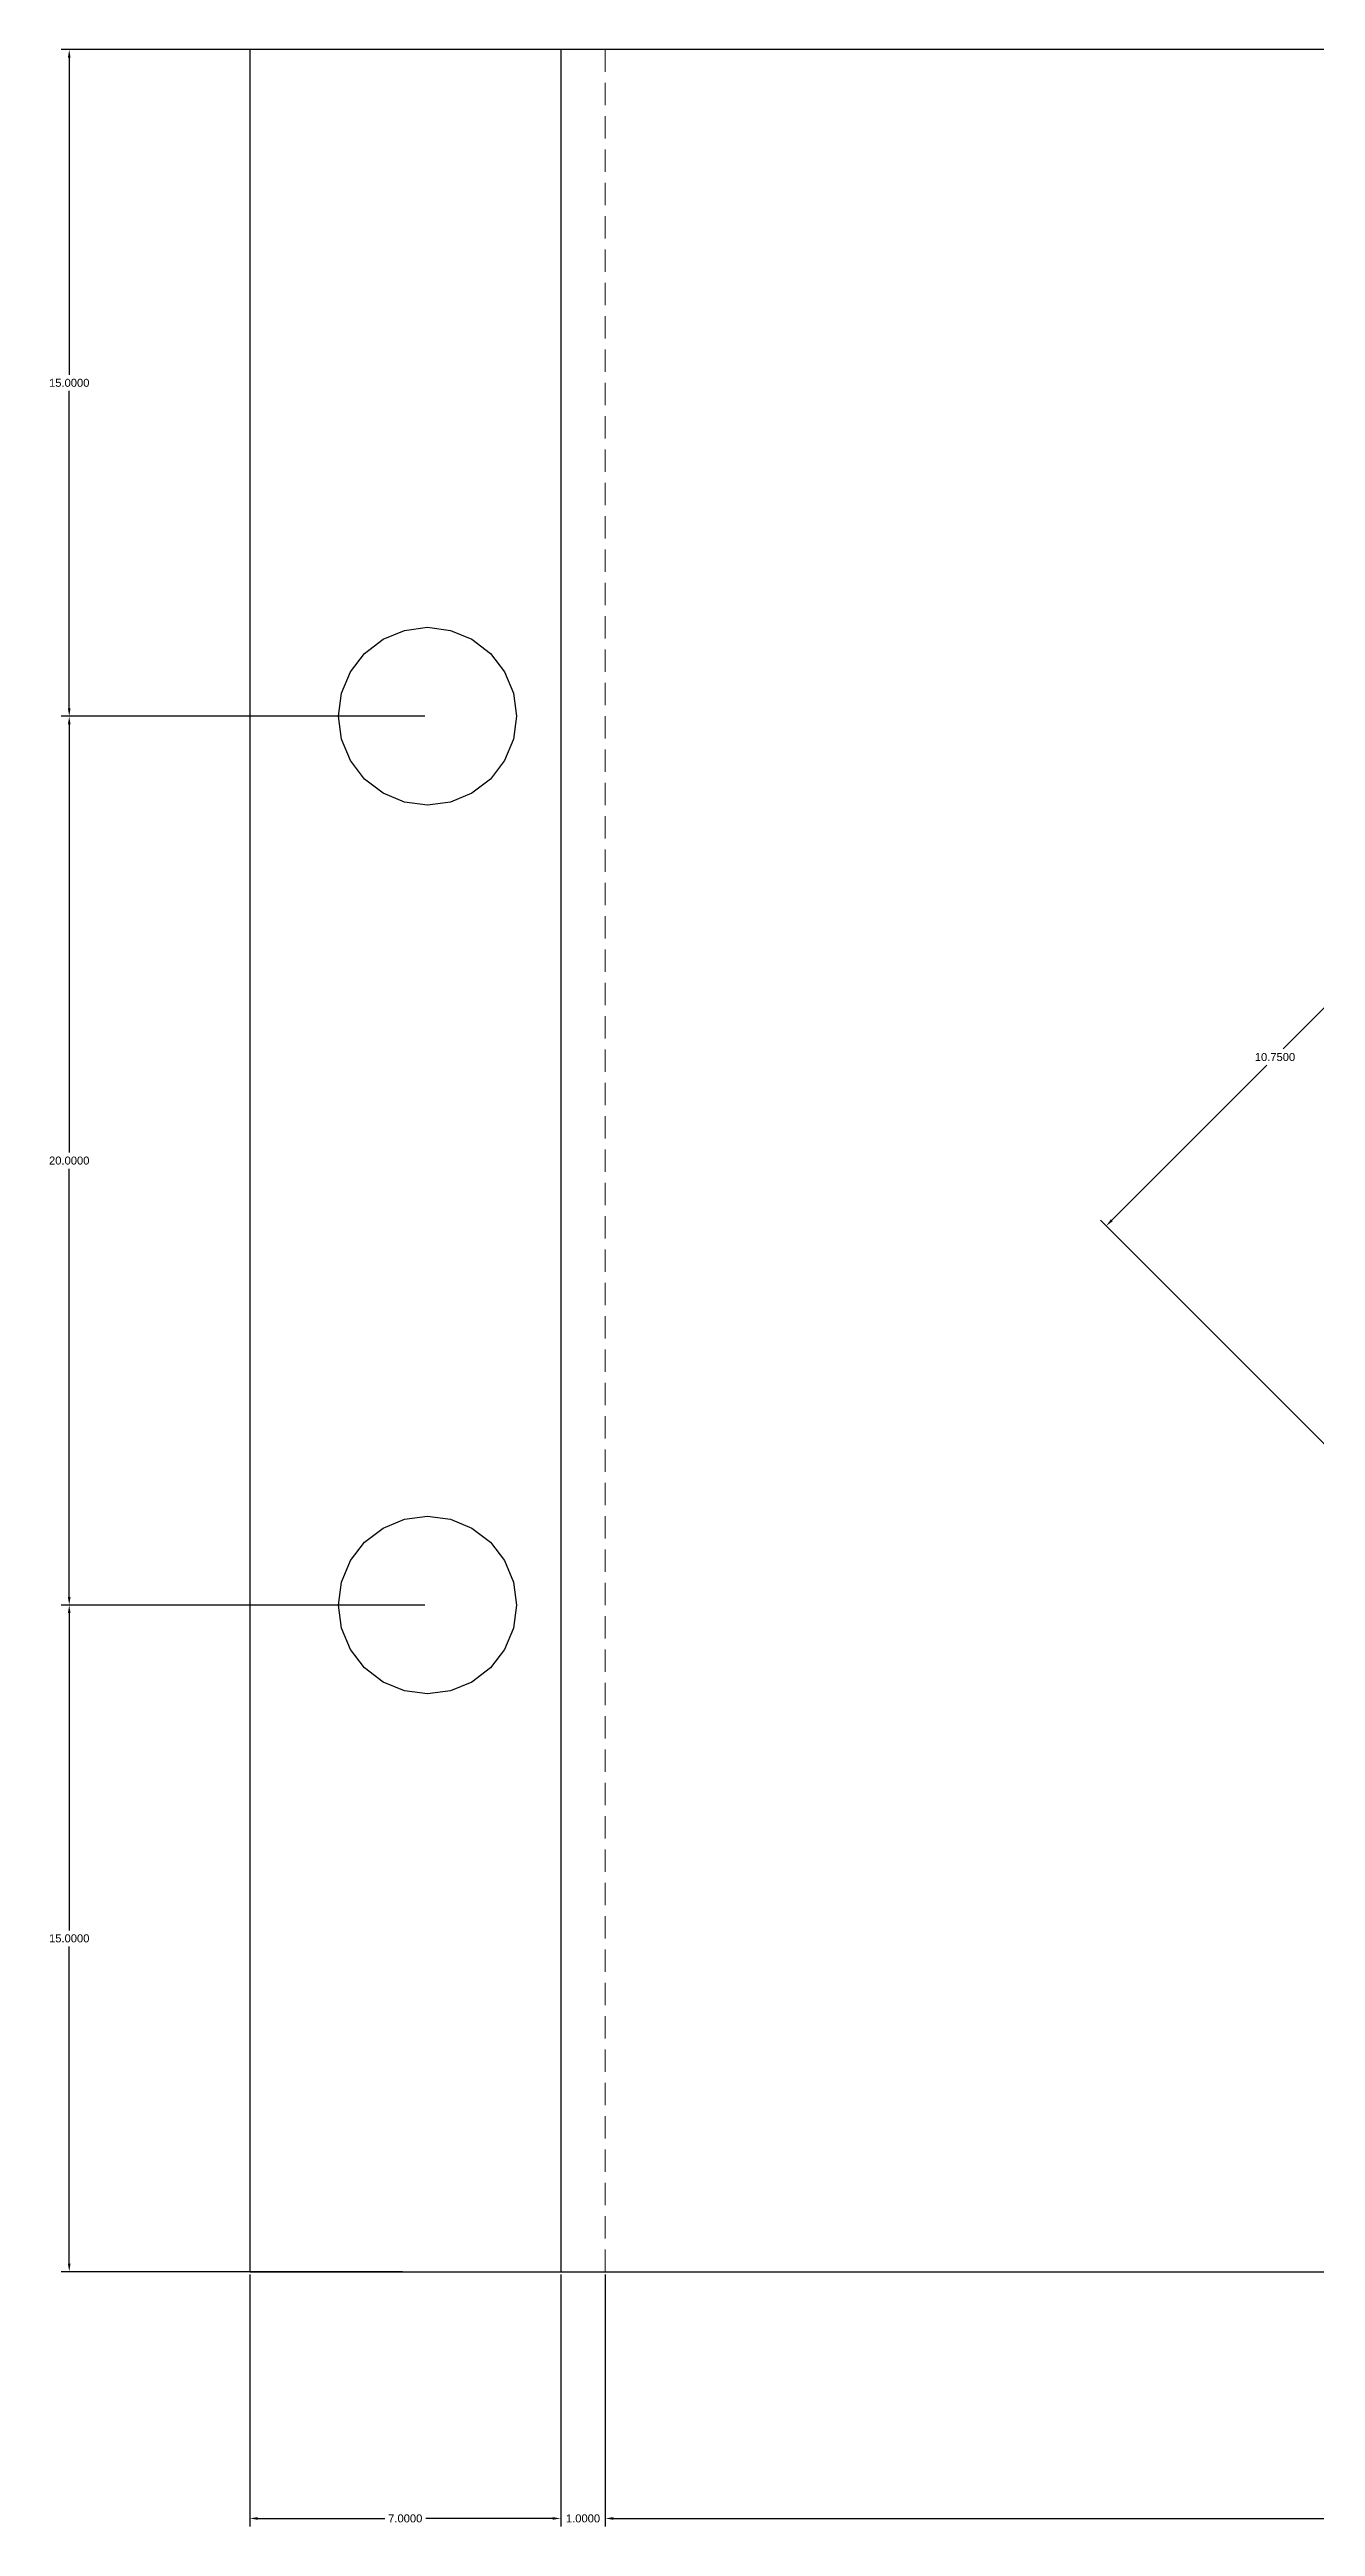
# Model space of a CAD drawing. Header units: millimetres. Extents: x -7 to 1163, y -7 to 637.
# Drawn here: x 37.4 to 65.9, y 29.1 to 84.8 of the extents above; entities that cross this region are included whole.
import ezdxf

# ---------------------------------------------------------------- set-up
doc = ezdxf.new("R2010")
doc.units = ezdxf.units.MM
doc.linetypes.add('DASHED', pattern=[0.75, 0.5, -0.25])
doc.layers.get('DEFPOINTS').update_dxf_attribs({"lineweight": 18})
doc.layers.add('2', color=5, linetype='DASHED', lineweight=18)
doc.layers.add('DIM', color=1, linetype='Continuous', lineweight=18)
doc.styles.get("Standard").update_dxf_attribs({"font": 'arial.ttf'})
doc.dimstyles.get("Standard").update_dxf_attribs({"dimtxt": 0.18, "dimasz": 0.18, "dimexe": 0.18, "dimexo": 0.0625, "dimgap": 0.09, "dimtad": 0, "dimtih": 1, "dimtoh": 1, "dimdec": 4, "dimzin": 0, "dimdsep": 46, "dimtxsty": 'Standard', "dimcen": 0.09, "dimadec": 0, "dimazin": 0, "dimtfac": 1, "dimtdec": 4, "dimtofl": 0, "dimtmove": 0, "dimatfit": 3, "dimfxl": 1, "dimtolj": 1, "dimtzin": 0, "dimarcsym": 0})

# ---------------------------------------------------------------- blocks, each defined once
blk = doc.blocks.new('*D36')
at = {"layer": 'DEFPOINTS', "color": 0, "ltscale": 5, "transparency": 16777216}
for p in [(41.883, 34.785), (48.883, 34.785), (48.883, 29.234)]:
    blk.add_point(p, dxfattribs=at)
at = {"layer": 'DIM', "color": 0, "lineweight": -2, "ltscale": 5, "transparency": 16777216}
for p, q in [((41.883, 34.722), (41.883, 29.054)), ((48.883, 34.722), (48.883, 29.054)), ((42.063, 29.234), (44.921, 29.234)), ((48.703, 29.234), (45.846, 29.234))]:
    blk.add_line(p, q, dxfattribs=at)
at = {"layer": 'DIM', "color": 0, "ltscale": 5, "transparency": 16777216}
for points in [[(42.063, 29.264), (42.063, 29.204), (41.883, 29.234)], [(48.703, 29.264), (48.703, 29.204), (48.883, 29.234)]]:
    blk.add_solid(points, dxfattribs=at)
at = {"layer": 'DIM', "color": 0, "ltscale": 5, "transparency": 16777216, "insert": (45.383, 29.234), "char_height": 0.18, "attachment_point": 5}
blk.add_mtext('\\A1;7.0000', dxfattribs=at)
blk = doc.blocks.new('*D37')
at = {"layer": 'DEFPOINTS', "color": 0, "ltscale": 5, "transparency": 16777216}
for p in [(48.883, 34.785), (49.883, 34.785), (49.883, 29.234)]:
    blk.add_point(p, dxfattribs=at)
at = {"layer": 'DIM', "color": 0, "lineweight": -2, "ltscale": 5, "transparency": 16777216}
for p, q in [((48.883, 34.722), (48.883, 29.054)), ((49.883, 34.722), (49.883, 29.054)), ((48.703, 29.234), (48.523, 29.234)), ((50.063, 29.234), (50.243, 29.234))]:
    blk.add_line(p, q, dxfattribs=at)
at = {"layer": 'DIM', "color": 0, "ltscale": 5, "transparency": 16777216}
for points in [[(48.703, 29.264), (48.703, 29.204), (48.883, 29.234)], [(50.063, 29.264), (50.063, 29.204), (49.883, 29.234)]]:
    blk.add_solid(points, dxfattribs=at)
at = {"layer": 'DIM', "color": 0, "ltscale": 5, "transparency": 16777216, "insert": (49.383, 29.234), "char_height": 0.18, "attachment_point": 5}
blk.add_mtext('\\A1;1.0000', dxfattribs=at)
blk = doc.blocks.new('*D38')
at = {"layer": 'DEFPOINTS', "color": 0, "ltscale": 5, "transparency": 16777216}
for p in [(49.883, 34.785), (99.883, 34.785), (99.883, 29.234)]:
    blk.add_point(p, dxfattribs=at)
at = {"layer": 'DIM', "color": 0, "lineweight": -2, "ltscale": 5, "transparency": 16777216}
for p, q in [((49.883, 34.722), (49.883, 29.054)), ((99.883, 34.722), (99.883, 29.054)), ((50.063, 29.234), (74.35, 29.234)), ((99.703, 29.234), (75.417, 29.234))]:
    blk.add_line(p, q, dxfattribs=at)
at = {"layer": 'DIM', "color": 0, "ltscale": 5, "transparency": 16777216}
for points in [[(50.063, 29.264), (50.063, 29.204), (49.883, 29.234)], [(99.703, 29.264), (99.703, 29.204), (99.883, 29.234)]]:
    blk.add_solid(points, dxfattribs=at)
at = {"layer": 'DIM', "color": 0, "ltscale": 5, "transparency": 16777216, "insert": (74.883, 29.234), "char_height": 0.18, "attachment_point": 5}
blk.add_mtext('\\A1;50.0000', dxfattribs=at)
blk = doc.blocks.new('*D52')
at = {"layer": 'DEFPOINTS', "color": 0, "ltscale": 5, "transparency": 16777216}
for p in [(74.883, 59.785), (61.151, 58.315), (67.282, 52.183)]:
    blk.add_point(p, dxfattribs=at)
at = {"layer": 'DIM', "color": 0, "lineweight": -2, "ltscale": 5, "transparency": 16777216}
for p, q in [((68.625, 65.789), (65.133, 62.297)), ((74.839, 59.829), (68.625, 66.043)), ((61.278, 58.442), (64.769, 61.933)), ((67.238, 52.227), (61.023, 58.442))]:
    blk.add_line(p, q, dxfattribs=at)
at = {"layer": 'DIM', "color": 0, "ltscale": 5, "transparency": 16777216}
for points in [[(68.604, 65.81), (68.646, 65.767), (68.752, 65.916)], [(61.257, 58.463), (61.299, 58.421), (61.151, 58.315)]]:
    blk.add_solid(points, dxfattribs=at)
at = {"layer": 'DIM', "color": 0, "ltscale": 5, "transparency": 16777216, "insert": (64.951, 62.115), "char_height": 0.18, "attachment_point": 5}
blk.add_mtext('\\A1;10.7500', dxfattribs=at)
blk = doc.blocks.new('*D55')
at = {"layer": 'DEFPOINTS', "color": 0, "ltscale": 5, "transparency": 16777216}
for p in [(45.883, 84.785), (37.823, 69.785), (45.883, 69.785)]:
    blk.add_point(p, dxfattribs=at)
at = {"layer": 'DIM', "color": 0, "lineweight": -2, "ltscale": 5, "transparency": 16777216}
for p, q in [((45.821, 84.785), (37.643, 84.785)), ((37.823, 84.605), (37.823, 77.466)), ((37.823, 69.965), (37.823, 77.103)), ((45.821, 69.785), (37.643, 69.785))]:
    blk.add_line(p, q, dxfattribs=at)
at = {"layer": 'DIM', "color": 0, "ltscale": 5, "transparency": 16777216}
for points in [[(37.793, 84.605), (37.853, 84.605), (37.823, 84.785)], [(37.793, 69.965), (37.853, 69.965), (37.823, 69.785)]]:
    blk.add_solid(points, dxfattribs=at)
at = {"layer": 'DIM', "color": 0, "ltscale": 5, "transparency": 16777216, "insert": (37.823, 77.285), "char_height": 0.18, "attachment_point": 5}
blk.add_mtext('\\A1;15.0000', dxfattribs=at)
blk = doc.blocks.new('*D56')
at = {"layer": 'DEFPOINTS', "color": 0, "ltscale": 5, "transparency": 16777216}
for p in [(45.883, 69.785), (37.823, 49.785), (45.883, 49.785)]:
    blk.add_point(p, dxfattribs=at)
at = {"layer": 'DIM', "color": 0, "lineweight": -2, "ltscale": 5, "transparency": 16777216}
for p, q in [((45.821, 69.785), (37.643, 69.785)), ((37.823, 69.605), (37.823, 59.966)), ((37.823, 49.965), (37.823, 59.603)), ((45.821, 49.785), (37.643, 49.785))]:
    blk.add_line(p, q, dxfattribs=at)
at = {"layer": 'DIM', "color": 0, "ltscale": 5, "transparency": 16777216}
for points in [[(37.793, 69.605), (37.853, 69.605), (37.823, 69.785)], [(37.793, 49.965), (37.853, 49.965), (37.823, 49.785)]]:
    blk.add_solid(points, dxfattribs=at)
at = {"layer": 'DIM', "color": 0, "ltscale": 5, "transparency": 16777216, "insert": (37.823, 59.785), "char_height": 0.18, "attachment_point": 5}
blk.add_mtext('\\A1;20.0000', dxfattribs=at)
blk = doc.blocks.new('*D57')
at = {"layer": 'DEFPOINTS', "color": 0, "ltscale": 5, "transparency": 16777216}
for p in [(45.883, 49.785), (37.823, 34.785), (45.383, 34.785)]:
    blk.add_point(p, dxfattribs=at)
at = {"layer": 'DIM', "color": 0, "lineweight": -2, "ltscale": 5, "transparency": 16777216}
for p, q in [((45.821, 49.785), (37.643, 49.785)), ((37.823, 49.605), (37.823, 42.466)), ((37.823, 34.965), (37.823, 42.103)), ((45.321, 34.785), (37.643, 34.785))]:
    blk.add_line(p, q, dxfattribs=at)
at = {"layer": 'DIM', "color": 0, "ltscale": 5, "transparency": 16777216}
for points in [[(37.793, 49.605), (37.853, 49.605), (37.823, 49.785)], [(37.793, 34.965), (37.853, 34.965), (37.823, 34.785)]]:
    blk.add_solid(points, dxfattribs=at)
at = {"layer": 'DIM', "color": 0, "ltscale": 5, "transparency": 16777216, "insert": (37.823, 42.285), "char_height": 0.18, "attachment_point": 5}
blk.add_mtext('\\A1;15.0000', dxfattribs=at)

msp = doc.modelspace()

# ---------------------------------------------------------------- linework, layer by layer
for p, q in [((48.88336, 84.78457), (41.88336, 84.78457)), ((41.88336, 84.78457), (41.88336, 34.78457)), ((49.88336, 84.78457), (48.88336, 84.78457)), ((99.88336, 84.78457), (49.88336, 84.78457)), ((44.46915, 71.19878), (44.88336, 71.51662)), ((44.88336, 71.51662), (45.36572, 71.71642)), ((45.36572, 71.71642), (45.88336, 71.78457)), ((45.88336, 71.78457), (46.401, 71.71642)), ((46.401, 71.71642), (46.88336, 71.51662)), ((46.88336, 71.51662), (47.29757, 71.19878)), ((43.95151, 70.3022), (44.15131, 70.78457)), ((44.15131, 70.78457), (44.46915, 71.19878)), ((47.29757, 71.19878), (47.61541, 70.78457)), ((47.61541, 70.78457), (47.81521, 70.3022)), ((43.88336, 69.78457), (43.95151, 70.3022)), ((47.81521, 70.3022), (47.88336, 69.78457)), ((43.95151, 69.26693), (43.88336, 69.78457)), ((47.88336, 69.78457), (47.81521, 69.26693)), ((44.15131, 68.78457), (43.95151, 69.26693)), ((47.81521, 69.26693), (47.61541, 68.78457)), ((44.46915, 68.37035), (44.15131, 68.78457)), ((47.61541, 68.78457), (47.29757, 68.37035)), ((44.88336, 68.05251), (44.46915, 68.37035)), ((45.36572, 67.85271), (44.88336, 68.05251)), ((46.88336, 68.05251), (46.401, 67.85271)), ((47.29757, 68.37035), (46.88336, 68.05251)), ((45.88336, 67.78457), (45.36572, 67.85271)), ((46.401, 67.85271), (45.88336, 67.78457)), ((44.46915, 51.19878), (44.88336, 51.51662)), ((44.88336, 51.51662), (45.36572, 51.71642)), ((45.36572, 51.71642), (45.88336, 51.78457)), ((45.88336, 51.78457), (46.401, 51.71642)), ((46.401, 51.71642), (46.88336, 51.51662)), ((46.88336, 51.51662), (47.29757, 51.19878)), ((43.95151, 50.3022), (44.15131, 50.78457)), ((44.15131, 50.78457), (44.46915, 51.19878)), ((47.29757, 51.19878), (47.61541, 50.78457)), ((47.61541, 50.78457), (47.81521, 50.3022)), ((43.88336, 49.78457), (43.95151, 50.3022)), ((47.81521, 50.3022), (47.88336, 49.78457)), ((43.95151, 49.26693), (43.88336, 49.78457)), ((47.88336, 49.78457), (47.81521, 49.26693)), ((44.15131, 48.78457), (43.95151, 49.26693)), ((47.81521, 49.26693), (47.61541, 48.78457)), ((44.46915, 48.37035), (44.15131, 48.78457)), ((47.61541, 48.78457), (47.29757, 48.37035)), ((44.88336, 48.05251), (44.46915, 48.37035)), ((45.36572, 47.85271), (44.88336, 48.05251)), ((46.88336, 48.05251), (46.401, 47.85271)), ((47.29757, 48.37035), (46.88336, 48.05251)), ((45.88336, 47.78457), (45.36572, 47.85271)), ((46.401, 47.85271), (45.88336, 47.78457)), ((41.88336, 34.78457), (48.88336, 34.78457)), ((48.88336, 34.78457), (49.88336, 34.78457)), ((49.88336, 34.78457), (99.88336, 34.78457))]:
    msp.add_line(p, q)
at = {"ltscale": 5}
msp.add_line((48.88336, 84.78457), (48.88336, 34.78457), dxfattribs=at)
at = {"layer": '2'}
msp.add_line((49.88336, 34.78457), (49.88336, 84.78457), dxfattribs=at)

# ---------------------------------------------------------------- dimensions: what is measured, and where the dimension line sits
at = {"layer": 'DIM', "ltscale": 5}
for base, p1, p2, picture, middle in [((37.82323, 69.78457), (45.88336, 84.78457), (45.88336, 69.78457), '*D55', (37.82323, 77.28457)), ((37.82323, 49.78457), (45.88336, 69.78457), (45.88336, 49.78457), '*D56', (37.82323, 59.78457)), ((37.82323, 34.78457), (45.88336, 49.78457), (45.38336, 34.78457), '*D57', (37.82323, 42.28457))]:
    dim = msp.add_linear_dim(base=base, p1=p1, p2=p2, angle=90, dimstyle='Standard', override={"dimscale": 1}, dxfattribs=at)
    dim.commit()
    dim.dimension.update_dxf_attribs({"geometry": picture, "text_midpoint": middle})
dim = msp.add_aligned_dim(p1=(74.88336, 59.78457), p2=(67.28196, 52.18317), distance=-8.67106, dimstyle='Standard', override={"dimscale": 1}, dxfattribs=at)
dim.commit()
dim.dimension.update_dxf_attribs({"geometry": '*D52', "text_midpoint": (64.9513, 62.11523)})
for base, p1, p2, picture, middle in [((48.88336, 29.23357), (41.88336, 34.78457), (48.88336, 34.78457), '*D36', (45.38336, 29.23357)), ((49.88336, 29.23357), (48.88336, 34.78457), (49.88336, 34.78457), '*D37', (49.38336, 29.23357)), ((99.88336, 29.23357), (49.88336, 34.78457), (99.88336, 34.78457), '*D38', (74.88336, 29.23357))]:
    dim = msp.add_linear_dim(base=base, p1=p1, p2=p2, dimstyle='Standard', override={"dimscale": 1}, dxfattribs=at)
    dim.commit()
    dim.dimension.update_dxf_attribs({"geometry": picture, "text_midpoint": middle})

doc.saveas('drawing.dxf')
